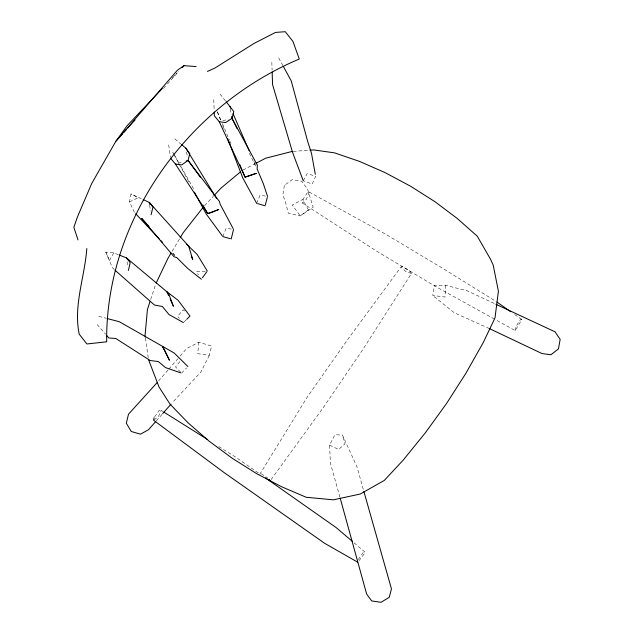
<?xml version="1.0" encoding="UTF-8"?>
<svg xmlns="http://www.w3.org/2000/svg" width="634" height="634" viewBox="0 0 634 634"><rect width="100%" height="100%" fill="white"/><g stroke="black" fill="none" stroke-linecap="round" stroke-linejoin="round"><path stroke-width="0.48" stroke-dasharray="3.17 2.38" d="M445.567 285.292L444.997 297.029L432.768 295.46L434.417 285.419L445.567 285.292L467.306 290.855L495.011 303.86M198.87 342.209L197.721 353.637L209.299 355.381L211.574 346.077L198.87 342.209L186.705 348.502L178.392 358.091M134.384 212.358L129.502 201.945L131 193.972L141.437 198.791M494.591 319.171L435.407 286.386L375.946 250.739L302.473 203.054L303.258 198.941L307.966 191.745L309.13 192.023L386.225 234.509L445.686 270.155L496.287 301.586M515.173 330.583L515.957 326.47L520.657 319.267L521.83 319.552L515.173 330.583L495.447 319.647M150.694 299.446L155.473 284.785M309.13 192.023L306.428 199.211L302.473 203.054M222.827 236.601L226.069 228.327L232.607 229.231M256.667 203.332L260.019 195.256L266.605 196.263M162.883 411.482L161.218 410.436L158.452 416.451L153.65 420.279M209.299 355.381L200.851 372.079L172.321 402.645M339.927 497.199L330.377 463.042L329.577 445.195L334.879 434.797L342.431 434.964L357.021 466.917L363.615 490.518M303.274 180.809L307.165 173.637L315.645 176.236L312.213 184.074L304.169 181.142M113.724 252.879L109.476 260.511L105.815 252.118L113.724 252.879L118.273 254.662M172.115 251.31L179.676 238.63M259.702 474.422L307.609 396.519L347.876 339.269L400.997 266.993L402.519 266.328L409.857 271.193L411.474 273.46L362.743 349.675L323.617 407.115L270.179 480.889M354.081 542.831L365.335 552.388L359.034 560.725M154.656 416.839L159.189 410.444L161.218 410.436M358.202 559.592L363.306 552.396L365.335 552.388M179.858 361.673L175.539 366.872L180.856 372.435M158.571 380.947L168.168 369.891M168.803 369.154L177.758 358.828M156.289 420.897L162.058 414.327M163.453 88.411L166.758 84.742M167.416 84.005L178.653 71.531M204.616 205.725L213.135 196.564M172.44 77.816L177.179 72.807M181.522 373.133L186.642 367.855M184.074 321.921L186.047 319.98M242.981 170.055L255.161 163.691M129.502 201.945L138.18 197.697L131 193.972M178.122 163.263L182.647 161.979M222.875 120.729L228.343 119.287M205.321 271.17L196.437 271.796L198.418 274.768M293.193 151.36L308.924 150.282M98.801 316.35L106.29 318.308M411.474 273.46L405.871 271.574L400.997 266.993M489.369 328.586L454.213 312.736L432.768 295.46M329.577 445.195L338.627 449.427L344.975 443.863L342.431 434.964M218.762 446.542L235.444 457.003L259.797 473.939M261.224 473.756L267.746 478.084M514.649 314.496L521.83 319.552M174.826 138.933L180.714 143.878M184.589 311.056L183.242 309.796L177.52 316.374L179.485 318.434M114.413 269.624L112.337 267.667L105.815 252.118M172.694 253.228L174.707 255.383M172.765 253.109L176.062 256.794M97.137 324.513L105.585 334.229M220.014 94.006L225.569 100.965M172.765 152.184L174.223 154.736M174.707 155.592L179.073 163.255M181.015 166.663L194.598 190.525M278.73 57.932L282.899 65.603M173.708 153.919L178.883 163.477M179.351 164.349L189.701 183.464M249.321 153.285L255.819 166.393M253.965 161.749L255.938 166.29M217.407 111.869L220.87 120.024M222.407 123.654L229.318 139.971M229.706 140.875L231.624 145.408M217.351 111.893L220.537 120.167M222.661 125.683L223.723 128.44M186.547 151.97L187.402 156.669M230.372 109.135L231.339 114.651M127.054 261.731L127.806 266.549M149.679 205.257L150.512 210.971M168.692 144.893L170.427 157.248M145.487 338.12L148.372 358.654M213.761 99.76L214.157 110.142M271.827 62.338L272.089 70.105M284.341 185.413L282.827 194.987L285.078 200.574L288.359 213.167L300.231 215.925L313.172 207.191L307.49 189.035L301.776 181.197L292.187 179.699L284.341 185.413M308.401 209.894L300.231 215.925L292.29 205.067L302.767 199.433L308.401 209.894"/><path stroke-width="0.95" d="M86.818 248.512C84.75 277.066 73.251 305.533 79.218 334.189L86.921 343.969L106.67 341.805C105.307 219.57 188.116 105.838 299.288 59.033L292.971 41.479L285.26 31.7L275.489 32.429L253.862 43.532L214.847 68.092L207.445 71.428M154.086 417.64L153.65 420.279L224.079 472.544L324.584 543.267L357.766 562.231M128.401 270.401L130.184 262.65L126.451 257.879L119.176 255.026M231.212 238.963L233.542 229.357M170.554 158.199L175.404 164.04L181.72 164.903L188.084 160.434L189.772 153.571L185.865 148.205L181.451 144.497M151.066 214.775L152.968 207.112L149.267 202.405L143.181 199.591M265.353 204.861L267.302 197.348M214.229 112.028L214.371 115.8L219.229 121.68L225.585 122.6L231.989 118.328L233.819 111.592L226.187 101.741M150.1 301.285L147.413 309.535L145.075 335.188L145.345 337.137M156.194 282.978L168.089 258.07L171.109 252.998M180.183 237.782L183.202 232.71L203.308 207.136M202.46 277.74L206.763 271.772M157.295 382.421L128.52 414.168L126.309 423.211L131.278 431.5L140.502 434.171L148.594 429.662L155.647 421.634M162.7 413.598L171.037 404.104M122.473 133.933L115.863 141.271L91.771 183.385L77.427 216.994L73.845 227.281L78.022 239.914M123.796 132.458L126.435 129.526M127.759 128.06L135.026 119.984M182.624 67.125L183.947 65.659L196.112 66.554M213.793 195.858L220.997 188.1L240.603 171.766M162.288 88.538L127.101 125.73L115.863 141.271L177.362 70.279L183.947 65.659L181.91 67.798M186.697 319.338L189.986 316.097L178.035 300.207L166.948 291.83L126.451 257.879M256.033 163.239L265.606 158.238L292.211 151.423M186.269 160.949L188.084 160.434L219.412 201.446L220.228 204.386L233.082 228.502M309.907 150.21L313.838 149.941L334.451 152.849L359.399 161.361L385.187 172.662L410.777 186.341L435.201 201.874L457.407 218.603L477.299 236.236L490.534 259.258L493.22 265.155L498.403 291.244L495.011 317.848L483.33 342.423L465.768 373.505L446.534 403.517L425.612 432.459L403.002 460.347L384.252 480.453L360.271 494.029L333.373 499.822L306.19 497.27L281.488 486.69L256.738 473.709L232.234 458.287L209.038 441.098L188.029 422.783L169.999 404.104L159.039 387.033L148.514 359.629M107.225 318.553L119.39 321.747L174.215 353.027L187.918 366.539M222.827 236.601L230.277 238.701M257.61 203.609L265.115 205.804M180.635 372.824L165.514 367.609L158.278 361.523L150.25 360.556L115.808 338.493L108.834 337.962L106.884 335.727M489.369 328.586L541.991 353.55L550.938 354.747L558.459 348.874L560.155 339.372L555.019 331.804L495.907 304.28M183.416 322.571L168.993 314.551L162.359 306.484L154.458 305.025L115.103 270.274M163.723 412.005L207.088 439.211M268.578 479.875L270.179 480.889L269.101 479.383M265.48 477.893L336.075 527.536L352.583 541.555M497.088 302.149L510.655 311.69M201.39 279.229L187.83 268.554L176.727 257.531L174.065 256.794L141.739 218.429L148.998 226.544M186.721 244.312L197.174 254.488L207.294 271.027M135.731 213.793L159.253 238.891M160.592 240.326L162.613 242.473M222.249 235.816L206.153 213.88L194.4 192.157M188.084 160.434L200.352 177.211M175.404 164.04L207.69 213.523L211.51 212.572L218.801 209.466L207.69 213.523L202.84 205.004M185.865 148.205L216.638 198.513M256.667 203.332L242.838 178.099L227.614 138.561M283.366 66.451L291.244 80.946L307.831 141.968L311.492 153.301L315.304 174.326M231.664 116.49L231.989 118.328L257.349 165.165L257.119 169.016L263.395 183.828L267.548 196.405M231.989 118.328L237.187 128.821M219.229 121.68L245.073 177.14L256.326 173.344L245.073 177.14L239.7 164.452M168.573 295.444L166.948 291.83L168.803 294.097L173.423 306.285L170.189 299.058M229.888 106.377L230.681 108.192M233.043 113.645L249.225 150.86M191.302 255.906L192.712 259.472L188.663 246.111L149.267 202.405L149.545 204.306M303.274 180.809L292.654 152.643L272.58 84.671L272.152 72.054M363.876 491.461L391.455 588.875L389.236 597.299L381.05 602.3L371.69 600.945L366.634 594.034L340.189 498.15M164.285 349.405L162.542 346.647L169.444 360.239L164.285 349.405"/></g></svg>
